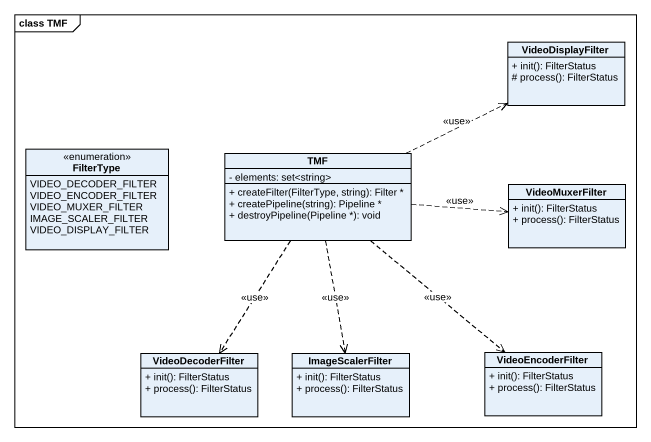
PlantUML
@startuml
mainframe class TMF
hide circle
hide empty members
skinparam classAttributeIconSize 0
class VideoDisplayFilter {
  + init(): FilterStatus
  # process(): FilterStatus
}
enum FilterType {
  VIDEO_DECODER_FILTER
  VIDEO_ENCODER_FILTER
  VIDEO_MUXER_FILTER
  IMAGE_SCALER_FILTER
  VIDEO_DISPLAY_FILTER
}
class TMF {
  - elements: set<string>
  + createFilter(FilterType, string): Filter *
  + createPipeline(string): Pipeline *
  + destroyPipeline(Pipeline *): void
}
class VideoMuxerFilter {
  + init(): FilterStatus
  + process(): FilterStatus
}
class VideoDecoderFilter {
  + init(): FilterStatus
  + process(): FilterStatus
}
class ImageScalerFilter {
  + init(): FilterStatus
  + process(): FilterStatus
}
class VideoEncoderFilter {
  + init(): FilterStatus
  + process(): FilterStatus
}
TMF .right.> VideoDisplayFilter : <<use>>
TMF .right.> VideoMuxerFilter : <<use>>
TMF ..> VideoDecoderFilter : <<use>>
TMF ..> ImageScalerFilter : <<use>>
TMF ..> VideoEncoderFilter : <<use>>
@enduml
